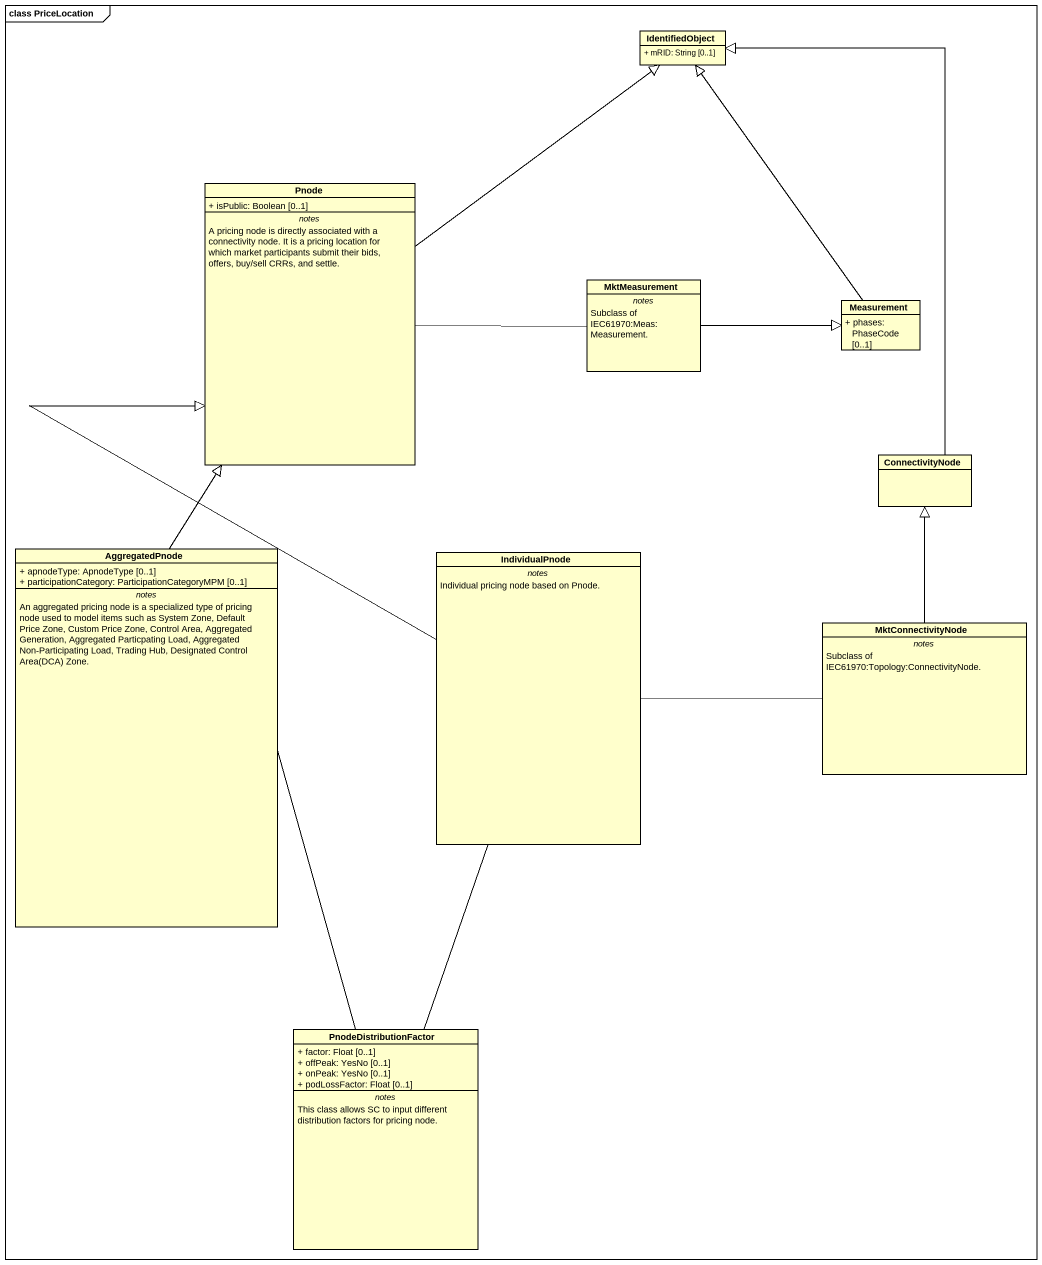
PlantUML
@startuml
mainframe class PriceLocation
hide circle
hide empty members
skinparam classAttributeIconSize 0
class IdentifiedObject {
  + mRID: String [0..1]
}
class Pnode {
  + isPublic: Boolean [0..1]
  -- notes --
  A pricing node is directly associated with a connectivity node. It is a pricing location for which market participants submit their bids, offers, buy/sell CRRs, and settle.
}
class MktMeasurement {
  -- notes --
  Subclass of IEC61970:Meas:Measurement.
}
class Measurement {
  + phases: PhaseCode [0..1]
}
class ConnectivityNode
class AggregatedPnode {
  + apnodeType: ApnodeType [0..1]
  + participationCategory: ParticipationCategoryMPM [0..1]
  -- notes --
  {field} An aggregated pricing node is a specialized type of pricing node used to model items such as System Zone, Default Price Zone, Custom Price Zone, Control Area, Aggregated Generation, Aggregated Particpating Load, Aggregated Non-Participating Load, Trading Hub, Designated Control Area(DCA) Zone.
}
class IndividualPnode {
  -- notes --
  Individual pricing node based on Pnode.
}
class MktConnectivityNode {
  -- notes --
  Subclass of IEC61970:Topology:ConnectivityNode.
}
class PnodeDistributionFactor {
  + factor: Float [0..1]
  + offPeak: YesNo [0..1]
  + onPeak: YesNo [0..1]
  + podLossFactor: Float [0..1]
  -- notes --
  This class allows SC to input different distribution factors for pricing node.
}
Pnode -up-|> IdentifiedObject
Pnode -right- MktMeasurement
MktMeasurement -right-|> Measurement
Measurement -up-|> IdentifiedObject
ConnectivityNode -up-|> IdentifiedObject
AggregatedPnode -up-|> Pnode
AggregatedPnode -- PnodeDistributionFactor
IndividualPnode -up-|> Pnode
IndividualPnode -right- MktConnectivityNode
IndividualPnode -- PnodeDistributionFactor
MktConnectivityNode -up-|> ConnectivityNode
@enduml
